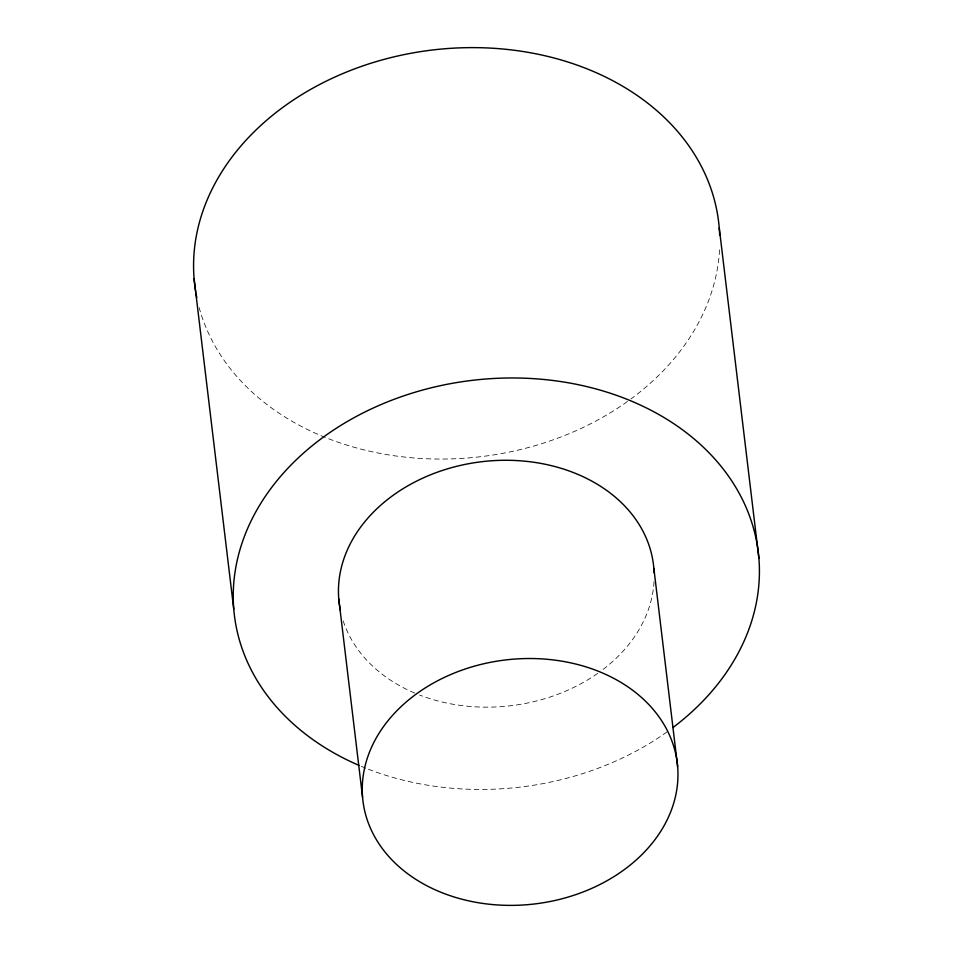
<?xml version="1.0" encoding="UTF-8"?>
<svg xmlns="http://www.w3.org/2000/svg" width="953" height="953" viewBox="0 0 953 953"><rect width="100%" height="100%" fill="white"/><g stroke="black" fill="none" stroke-linecap="round" stroke-linejoin="round"><path stroke-width="0.71" stroke-dasharray="4.76 3.57" d="M719.527 249.829A263.838 204.788 -6.8 0 1 630.981 398.938M627.431 401.511A263.838 204.788 -6.8 0 1 199.165 307.64M667.076 731.868A263.838 204.788 -6.8 0 1 368.454 769.238M365.726 768.166A263.838 204.788 -6.8 0 1 360.329 765.95M654.032 581.604A158.305 122.866 -6.8 0 1 601.951 670.281M597.698 673.366A158.305 122.866 -6.8 0 1 419.606 695.035M414.722 693.057A158.305 122.866 -6.8 0 1 343.068 620.51"/><path stroke-width="1.43" d="M719.241 227.862L758.886 558.22M653.865 568.417L677.643 766.629A158.305 122.866 -6.8 0 1 450.042 895.653A158.305 122.866 -6.8 0 1 432.638 683.492A158.305 122.866 -6.8 0 1 677.643 766.629M338.78 599.008L362.569 797.22M194.114 278.848L233.759 609.205M195.734 291.904A263.838 204.788 -6.8 0 1 436.188 49.58A263.838 204.788 -6.8 0 1 719.67 235.165M196.794 297.658A263.838 204.788 -6.8 0 1 195.973 293.345M358.995 765.378A263.838 204.788 -6.8 0 1 285.983 470.305A263.838 204.788 -6.8 0 1 673.64 423.608A263.838 204.788 -6.8 0 1 672.949 727.556M340.447 610.575A158.305 122.866 -6.8 0 1 481.599 461.728A158.305 122.866 -6.8 0 1 654.115 572.801"/></g></svg>
